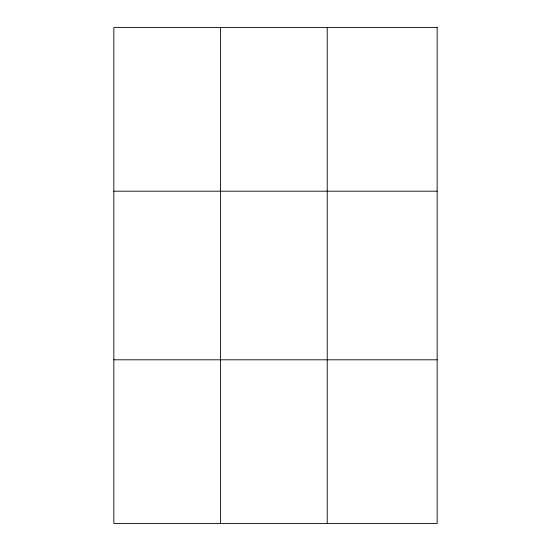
<?xml version="1.0" encoding="UTF-8"?>
<svg xmlns="http://www.w3.org/2000/svg" width="551" height="551" viewBox="0 0 551 551"><rect width="100%" height="100%" fill="white"/><g stroke="black" fill="none" stroke-linecap="round" stroke-linejoin="round"><path stroke-width="0.83" d="M220.538 27.55L220.538 523.45M327.232 27.55L327.232 523.45M113.837 191.197L437.163 191.197M113.837 359.803L437.163 359.803M437.163 27.55L437.163 523.45L113.837 523.45L113.837 27.55L437.163 27.55"/></g></svg>
